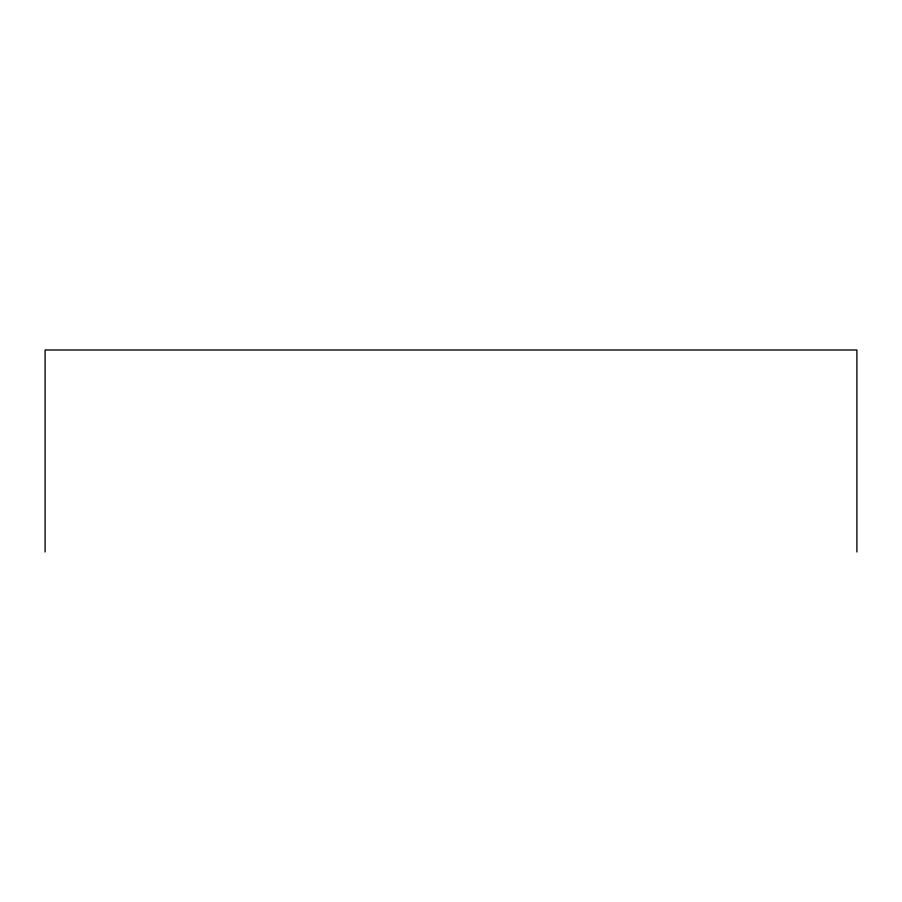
<?xml version="1.0" encoding="UTF-8"?>
<svg xmlns="http://www.w3.org/2000/svg" width="902" height="902" viewBox="0 0 902 902"><rect width="100%" height="100%" fill="white"/><g stroke="black" fill="none" stroke-linecap="round" stroke-linejoin="round"><path stroke-width="1.35" d="M856.9 552.001L856.9 349.999L45.1 349.999L45.1 552.001"/></g></svg>
